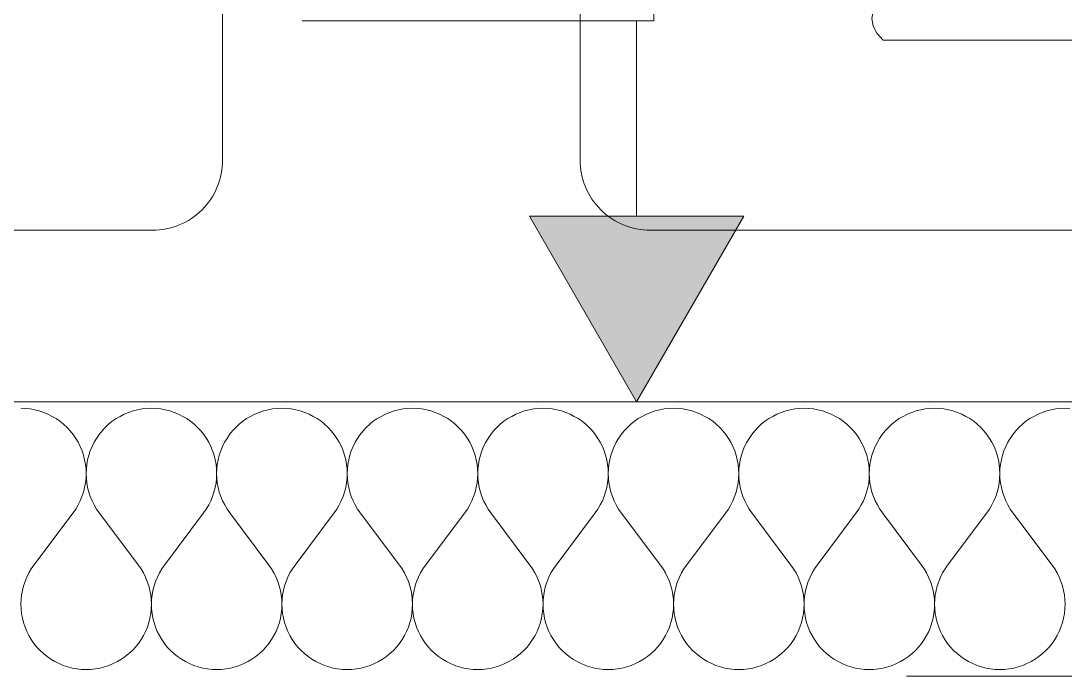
# Model space of a CAD drawing. Header units: centimetres. Extents: x 52.8 to 69.4, y 16.8 to 58.2.
# Drawn here: x 60.246 to 61.465, y 36.738 to 37.503 of the extents above; entities that cross this region are included whole.
import ezdxf
from ezdxf.xclip import XClip

# ---------------------------------------------------------------- set-up
doc = ezdxf.new("R2010")
doc.units = ezdxf.units.CM
doc.header["$MEASUREMENT"] = 0
doc.header["$XCLIPFRAME"] = 0
doc.linetypes.add('ML1_Strichlinie Eng Konstruktion', pattern=[0.225, 0.075, -0.15])
for name, color, linetype in [('-2._Grundriss 2.UG_7_Decken.gfb', 7, 'Continuous'), ('-2._Grundriss 2.UG_7_Etiketten Bezeichnung.gfb', 7, 'Continuous'), ('-2._Grundriss 2.UG_7_Fassade.gfb', 7, 'Continuous'), ('-2._Grundriss 2.UG_7_Möblierung_ lose.gfb', 7, 'Continuous'), ('-2._Grundriss 2.UG_7_Unterdecken.gfb', 7, 'Continuous')]:
    doc.layers.add(name, color=color, linetype=linetype)

# ---------------------------------------------------------------- blocks, each defined once
blk = doc.blocks.new('*X301')
at = {"layer": '-2._Grundriss 2.UG_7_Fassade.gfb', "color": 8, "linetype": 'Continuous', "lineweight": 13, "ltscale": 10}
for p, q in [((60.2516, 37.0506), (60.2462, 37.0508)), ((60.257, 37.05), (60.2516, 37.0506)), ((60.2624, 37.049), (60.257, 37.05)), ((60.2676, 37.0477), (60.2624, 37.049)), ((60.2728, 37.046), (60.2676, 37.0477)), ((60.3771, 37.0477), (60.3719, 37.046)), ((60.3823, 37.049), (60.3771, 37.0477)), ((60.3877, 37.05), (60.3823, 37.049)), ((60.3931, 37.0506), (60.3877, 37.05)), ((60.3986, 37.0508), (60.3931, 37.0506)), ((60.404, 37.0506), (60.3986, 37.0508)), ((60.4094, 37.05), (60.404, 37.0506)), ((60.4148, 37.049), (60.4094, 37.05)), ((60.42, 37.0477), (60.4148, 37.049)), ((60.4252, 37.046), (60.42, 37.0477)), ((60.5295, 37.0477), (60.5243, 37.046)), ((60.5347, 37.049), (60.5295, 37.0477)), ((60.5401, 37.05), (60.5347, 37.049)), ((60.5455, 37.0506), (60.5401, 37.05)), ((60.5509, 37.0508), (60.5455, 37.0506)), ((60.5564, 37.0506), (60.5509, 37.0508)), ((60.5618, 37.05), (60.5564, 37.0506)), ((60.5671, 37.049), (60.5618, 37.05)), ((60.5724, 37.0477), (60.5671, 37.049)), ((60.5776, 37.046), (60.5724, 37.0477)), ((60.6818, 37.0477), (60.6767, 37.046)), ((60.6871, 37.049), (60.6818, 37.0477)), ((60.6925, 37.05), (60.6871, 37.049)), ((60.6979, 37.0506), (60.6925, 37.05)), ((60.7033, 37.0508), (60.6979, 37.0506)), ((60.7088, 37.0506), (60.7033, 37.0508)), ((60.7142, 37.05), (60.7088, 37.0506)), ((60.7195, 37.049), (60.7142, 37.05)), ((60.7248, 37.0477), (60.7195, 37.049)), ((60.7299, 37.046), (60.7248, 37.0477)), ((60.8342, 37.0477), (60.8291, 37.046)), ((60.8395, 37.049), (60.8342, 37.0477)), ((60.8448, 37.05), (60.8395, 37.049)), ((60.8503, 37.0506), (60.8448, 37.05)), ((60.8557, 37.0508), (60.8503, 37.0506)), ((60.8611, 37.0506), (60.8557, 37.0508)), ((60.8665, 37.05), (60.8611, 37.0506)), ((60.8719, 37.049), (60.8665, 37.05)), ((60.8772, 37.0477), (60.8719, 37.049)), ((60.8823, 37.046), (60.8772, 37.0477)), ((60.9866, 37.0477), (60.9814, 37.046)), ((60.9919, 37.049), (60.9866, 37.0477)), ((60.9972, 37.05), (60.9919, 37.049)), ((61.0026, 37.0506), (60.9972, 37.05)), ((61.0081, 37.0508), (61.0026, 37.0506)), ((61.0135, 37.0506), (61.0081, 37.0508)), ((61.0189, 37.05), (61.0135, 37.0506)), ((61.0243, 37.049), (61.0189, 37.05)), ((61.0295, 37.0477), (61.0243, 37.049)), ((61.0347, 37.046), (61.0295, 37.0477)), ((61.139, 37.0477), (61.1338, 37.046)), ((61.1443, 37.049), (61.139, 37.0477)), ((61.1496, 37.05), (61.1443, 37.049)), ((61.155, 37.0506), (61.1496, 37.05)), ((61.1605, 37.0508), (61.155, 37.0506)), ((61.1659, 37.0506), (61.1605, 37.0508)), ((61.1713, 37.05), (61.1659, 37.0506)), ((61.1767, 37.049), (61.1713, 37.05)), ((61.1819, 37.0477), (61.1767, 37.049)), ((61.1871, 37.046), (61.1819, 37.0477)), ((61.2914, 37.0477), (61.2862, 37.046)), ((61.2966, 37.049), (61.2914, 37.0477)), ((61.302, 37.05), (61.2966, 37.049)), ((61.3074, 37.0506), (61.302, 37.05)), ((61.3128, 37.0508), (61.3074, 37.0506)), ((61.3183, 37.0506), (61.3128, 37.0508)), ((61.3237, 37.05), (61.3183, 37.0506)), ((61.329, 37.049), (61.3237, 37.05)), ((61.3343, 37.0477), (61.329, 37.049)), ((61.3395, 37.046), (61.3343, 37.0477)), ((61.4437, 37.0477), (61.4386, 37.046)), ((61.449, 37.049), (61.4437, 37.0477)), ((61.4544, 37.05), (61.449, 37.049)), ((61.4598, 37.0506), (61.4544, 37.05)), ((61.4652, 37.0508), (61.4598, 37.0506)), ((61.4707, 37.0506), (61.4652, 37.0508)), ((60.2778, 37.0439), (60.2728, 37.046)), ((60.2827, 37.0414), (60.2778, 37.0439)), ((60.2874, 37.0387), (60.2827, 37.0414)), ((60.2918, 37.0356), (60.2874, 37.0387)), ((60.2961, 37.0321), (60.2918, 37.0356)), ((60.3529, 37.0356), (60.3486, 37.0321)), ((60.3573, 37.0387), (60.3529, 37.0356)), ((60.362, 37.0414), (60.3573, 37.0387)), ((60.3669, 37.0439), (60.362, 37.0414)), ((60.3719, 37.046), (60.3669, 37.0439)), ((60.4302, 37.0439), (60.4252, 37.046)), ((60.4351, 37.0414), (60.4302, 37.0439)), ((60.4398, 37.0387), (60.4351, 37.0414)), ((60.4442, 37.0356), (60.4398, 37.0387)), ((60.4485, 37.0321), (60.4442, 37.0356)), ((60.5053, 37.0356), (60.501, 37.0321)), ((60.5097, 37.0387), (60.5053, 37.0356)), ((60.5144, 37.0414), (60.5097, 37.0387)), ((60.5193, 37.0439), (60.5144, 37.0414)), ((60.5243, 37.046), (60.5193, 37.0439)), ((60.5826, 37.0439), (60.5776, 37.046)), ((60.5875, 37.0414), (60.5826, 37.0439)), ((60.5921, 37.0387), (60.5875, 37.0414)), ((60.5966, 37.0356), (60.5921, 37.0387)), ((60.6008, 37.0321), (60.5966, 37.0356)), ((60.6576, 37.0356), (60.6534, 37.0321)), ((60.6621, 37.0387), (60.6576, 37.0356)), ((60.6668, 37.0414), (60.6621, 37.0387)), ((60.6717, 37.0439), (60.6668, 37.0414)), ((60.6767, 37.046), (60.6717, 37.0439)), ((60.735, 37.0439), (60.7299, 37.046)), ((60.7398, 37.0414), (60.735, 37.0439)), ((60.7445, 37.0387), (60.7398, 37.0414)), ((60.749, 37.0356), (60.7445, 37.0387)), ((60.7532, 37.0321), (60.749, 37.0356)), ((60.81, 37.0356), (60.8058, 37.0321)), ((60.8145, 37.0387), (60.81, 37.0356)), ((60.8192, 37.0414), (60.8145, 37.0387)), ((60.824, 37.0439), (60.8192, 37.0414)), ((60.8291, 37.046), (60.824, 37.0439)), ((60.8874, 37.0439), (60.8823, 37.046)), ((60.8922, 37.0414), (60.8874, 37.0439)), ((60.8969, 37.0387), (60.8922, 37.0414)), ((60.9014, 37.0356), (60.8969, 37.0387)), ((60.9056, 37.0321), (60.9014, 37.0356)), ((60.9624, 37.0356), (60.9582, 37.0321)), ((60.9669, 37.0387), (60.9624, 37.0356)), ((60.9715, 37.0414), (60.9669, 37.0387)), ((60.9764, 37.0439), (60.9715, 37.0414)), ((60.9814, 37.046), (60.9764, 37.0439)), ((61.0397, 37.0439), (61.0347, 37.046)), ((61.0446, 37.0414), (61.0397, 37.0439)), ((61.0493, 37.0387), (61.0446, 37.0414)), ((61.0538, 37.0356), (61.0493, 37.0387)), ((61.058, 37.0321), (61.0538, 37.0356)), ((61.1148, 37.0356), (61.1105, 37.0321)), ((61.1192, 37.0387), (61.1148, 37.0356)), ((61.1239, 37.0414), (61.1192, 37.0387)), ((61.1288, 37.0439), (61.1239, 37.0414)), ((61.1338, 37.046), (61.1288, 37.0439)), ((61.1921, 37.0439), (61.1871, 37.046)), ((61.197, 37.0414), (61.1921, 37.0439)), ((61.2017, 37.0387), (61.197, 37.0414)), ((61.2061, 37.0356), (61.2017, 37.0387)), ((61.2104, 37.0321), (61.2061, 37.0356)), ((61.2672, 37.0356), (61.2629, 37.0321)), ((61.2716, 37.0387), (61.2672, 37.0356)), ((61.2763, 37.0414), (61.2716, 37.0387)), ((61.2812, 37.0439), (61.2763, 37.0414)), ((61.2862, 37.046), (61.2812, 37.0439)), ((61.3445, 37.0439), (61.3395, 37.046)), ((61.3494, 37.0414), (61.3445, 37.0439)), ((61.354, 37.0387), (61.3494, 37.0414)), ((61.3585, 37.0356), (61.354, 37.0387)), ((61.3627, 37.0321), (61.3585, 37.0356)), ((61.4195, 37.0356), (61.4153, 37.0321)), ((61.424, 37.0387), (61.4195, 37.0356)), ((61.4287, 37.0414), (61.424, 37.0387)), ((61.4336, 37.0439), (61.4287, 37.0414)), ((61.4386, 37.046), (61.4336, 37.0439)), ((60.3001, 37.0284), (60.2961, 37.0321)), ((60.3038, 37.0244), (60.3001, 37.0284)), ((60.3072, 37.0202), (60.3038, 37.0244)), ((60.341, 37.0244), (60.3375, 37.0202)), ((60.3447, 37.0284), (60.341, 37.0244)), ((60.3486, 37.0321), (60.3447, 37.0284)), ((60.4524, 37.0284), (60.4485, 37.0321)), ((60.4561, 37.0244), (60.4524, 37.0284)), ((60.4596, 37.0202), (60.4561, 37.0244)), ((60.4933, 37.0244), (60.4899, 37.0202)), ((60.497, 37.0284), (60.4933, 37.0244)), ((60.501, 37.0321), (60.497, 37.0284)), ((60.6048, 37.0284), (60.6008, 37.0321)), ((60.6085, 37.0244), (60.6048, 37.0284)), ((60.6119, 37.0202), (60.6085, 37.0244)), ((60.6457, 37.0244), (60.6423, 37.0202)), ((60.6494, 37.0284), (60.6457, 37.0244)), ((60.6534, 37.0321), (60.6494, 37.0284)), ((60.7572, 37.0284), (60.7532, 37.0321)), ((60.7609, 37.0244), (60.7572, 37.0284)), ((60.7643, 37.0202), (60.7609, 37.0244)), ((60.7981, 37.0244), (60.7947, 37.0202)), ((60.8018, 37.0284), (60.7981, 37.0244)), ((60.8058, 37.0321), (60.8018, 37.0284)), ((60.9096, 37.0284), (60.9056, 37.0321)), ((60.9133, 37.0244), (60.9096, 37.0284)), ((60.9167, 37.0202), (60.9133, 37.0244)), ((60.9505, 37.0244), (60.9471, 37.0202)), ((60.9542, 37.0284), (60.9505, 37.0244)), ((60.9582, 37.0321), (60.9542, 37.0284)), ((61.062, 37.0284), (61.058, 37.0321)), ((61.0657, 37.0244), (61.062, 37.0284)), ((61.0691, 37.0202), (61.0657, 37.0244)), ((61.1029, 37.0244), (61.0994, 37.0202)), ((61.1066, 37.0284), (61.1029, 37.0244)), ((61.1105, 37.0321), (61.1066, 37.0284)), ((61.2143, 37.0284), (61.2104, 37.0321)), ((61.2181, 37.0244), (61.2143, 37.0284)), ((61.2215, 37.0202), (61.2181, 37.0244)), ((61.2552, 37.0244), (61.2518, 37.0202)), ((61.2589, 37.0284), (61.2552, 37.0244)), ((61.2629, 37.0321), (61.2589, 37.0284)), ((61.3667, 37.0284), (61.3627, 37.0321)), ((61.3704, 37.0244), (61.3667, 37.0284)), ((61.3738, 37.0202), (61.3704, 37.0244)), ((61.4076, 37.0244), (61.4042, 37.0202)), ((61.4113, 37.0284), (61.4076, 37.0244)), ((61.4153, 37.0321), (61.4113, 37.0284)), ((60.3103, 37.0157), (60.3072, 37.0202)), ((60.3131, 37.0111), (60.3103, 37.0157)), ((60.3155, 37.0062), (60.3131, 37.0111)), ((60.3317, 37.0111), (60.3292, 37.0062)), ((60.3344, 37.0157), (60.3317, 37.0111)), ((60.3375, 37.0202), (60.3344, 37.0157)), ((60.4627, 37.0157), (60.4596, 37.0202)), ((60.4654, 37.0111), (60.4627, 37.0157)), ((60.4679, 37.0062), (60.4654, 37.0111)), ((60.484, 37.0111), (60.4816, 37.0062)), ((60.4868, 37.0157), (60.484, 37.0111)), ((60.4899, 37.0202), (60.4868, 37.0157)), ((60.615, 37.0157), (60.6119, 37.0202)), ((60.6178, 37.0111), (60.615, 37.0157)), ((60.6203, 37.0062), (60.6178, 37.0111)), ((60.6364, 37.0111), (60.634, 37.0062)), ((60.6392, 37.0157), (60.6364, 37.0111)), ((60.6423, 37.0202), (60.6392, 37.0157)), ((60.7674, 37.0157), (60.7643, 37.0202)), ((60.7702, 37.0111), (60.7674, 37.0157)), ((60.7726, 37.0062), (60.7702, 37.0111)), ((60.7888, 37.0111), (60.7864, 37.0062)), ((60.7916, 37.0157), (60.7888, 37.0111)), ((60.7947, 37.0202), (60.7916, 37.0157)), ((60.9198, 37.0157), (60.9167, 37.0202)), ((60.9226, 37.0111), (60.9198, 37.0157)), ((60.925, 37.0062), (60.9226, 37.0111)), ((60.9412, 37.0111), (60.9388, 37.0062)), ((60.944, 37.0157), (60.9412, 37.0111)), ((60.9471, 37.0202), (60.944, 37.0157)), ((61.0722, 37.0157), (61.0691, 37.0202)), ((61.075, 37.0111), (61.0722, 37.0157)), ((61.0774, 37.0062), (61.075, 37.0111)), ((61.0936, 37.0111), (61.0911, 37.0062)), ((61.0963, 37.0157), (61.0936, 37.0111)), ((61.0994, 37.0202), (61.0963, 37.0157)), ((61.2246, 37.0157), (61.2215, 37.0202)), ((61.2273, 37.0111), (61.2246, 37.0157)), ((61.2298, 37.0062), (61.2273, 37.0111)), ((61.246, 37.0111), (61.2435, 37.0062)), ((61.2487, 37.0157), (61.246, 37.0111)), ((61.2518, 37.0202), (61.2487, 37.0157)), ((61.3769, 37.0157), (61.3738, 37.0202)), ((61.3797, 37.0111), (61.3769, 37.0157)), ((61.3822, 37.0062), (61.3797, 37.0111)), ((61.3983, 37.0111), (61.3959, 37.0062)), ((61.4011, 37.0157), (61.3983, 37.0111)), ((61.4042, 37.0202), (61.4011, 37.0157)), ((60.3176, 37.0012), (60.3155, 37.0062)), ((60.3193, 36.996), (60.3176, 37.0012)), ((60.3272, 37.0012), (60.3254, 36.996)), ((60.3292, 37.0062), (60.3272, 37.0012)), ((60.47, 37.0012), (60.4679, 37.0062)), ((60.4717, 36.996), (60.47, 37.0012)), ((60.4795, 37.0012), (60.4778, 36.996)), ((60.4816, 37.0062), (60.4795, 37.0012)), ((60.6223, 37.0012), (60.6203, 37.0062)), ((60.624, 36.996), (60.6223, 37.0012)), ((60.6319, 37.0012), (60.6302, 36.996)), ((60.634, 37.0062), (60.6319, 37.0012)), ((60.7747, 37.0012), (60.7726, 37.0062)), ((60.7764, 36.996), (60.7747, 37.0012)), ((60.7843, 37.0012), (60.7826, 36.996)), ((60.7864, 37.0062), (60.7843, 37.0012)), ((60.9271, 37.0012), (60.925, 37.0062)), ((60.9288, 36.996), (60.9271, 37.0012)), ((60.9367, 37.0012), (60.935, 36.996)), ((60.9388, 37.0062), (60.9367, 37.0012)), ((61.0795, 37.0012), (61.0774, 37.0062)), ((61.0812, 36.996), (61.0795, 37.0012)), ((61.0891, 37.0012), (61.0873, 36.996)), ((61.0911, 37.0062), (61.0891, 37.0012)), ((61.2319, 37.0012), (61.2298, 37.0062)), ((61.2336, 36.996), (61.2319, 37.0012)), ((61.2414, 37.0012), (61.2397, 36.996)), ((61.2435, 37.0062), (61.2414, 37.0012)), ((61.3842, 37.0012), (61.3822, 37.0062)), ((61.386, 36.996), (61.3842, 37.0012)), ((61.3938, 37.0012), (61.3921, 36.996)), ((61.3959, 37.0062), (61.3938, 37.0012)), ((60.3206, 36.9907), (60.3193, 36.996)), ((60.3216, 36.9854), (60.3206, 36.9907)), ((60.3241, 36.9907), (60.3231, 36.9854)), ((60.3254, 36.996), (60.3241, 36.9907)), ((60.473, 36.9907), (60.4717, 36.996)), ((60.474, 36.9854), (60.473, 36.9907)), ((60.4765, 36.9907), (60.4755, 36.9854)), ((60.4778, 36.996), (60.4765, 36.9907)), ((60.6254, 36.9907), (60.624, 36.996)), ((60.6264, 36.9854), (60.6254, 36.9907)), ((60.6289, 36.9907), (60.6279, 36.9854)), ((60.6302, 36.996), (60.6289, 36.9907)), ((60.7778, 36.9907), (60.7764, 36.996)), ((60.7787, 36.9854), (60.7778, 36.9907)), ((60.7812, 36.9907), (60.7803, 36.9854)), ((60.7826, 36.996), (60.7812, 36.9907)), ((60.9302, 36.9907), (60.9288, 36.996)), ((60.9311, 36.9854), (60.9302, 36.9907)), ((60.9336, 36.9907), (60.9327, 36.9854)), ((60.935, 36.996), (60.9336, 36.9907)), ((61.0825, 36.9907), (61.0812, 36.996)), ((61.0835, 36.9854), (61.0825, 36.9907)), ((61.086, 36.9907), (61.085, 36.9854)), ((61.0873, 36.996), (61.086, 36.9907)), ((61.2349, 36.9907), (61.2336, 36.996)), ((61.2359, 36.9854), (61.2349, 36.9907)), ((61.2384, 36.9907), (61.2374, 36.9854)), ((61.2397, 36.996), (61.2384, 36.9907)), ((61.3873, 36.9907), (61.386, 36.996)), ((61.3883, 36.9854), (61.3873, 36.9907)), ((61.3908, 36.9907), (61.3898, 36.9854)), ((61.3921, 36.996), (61.3908, 36.9907)), ((60.3222, 36.98), (60.3216, 36.9854)), ((60.3224, 36.9745), (60.3222, 36.98)), ((60.3222, 36.9691), (60.3224, 36.9745)), ((60.3226, 36.98), (60.3224, 36.9745)), ((60.3224, 36.9745), (60.3226, 36.9691)), ((60.3231, 36.9854), (60.3226, 36.98)), ((60.4746, 36.98), (60.474, 36.9854)), ((60.4745, 36.9691), (60.4747, 36.9745)), ((60.4747, 36.9745), (60.4746, 36.98)), ((60.4749, 36.98), (60.4747, 36.9745)), ((60.4747, 36.9745), (60.4749, 36.9691)), ((60.4755, 36.9854), (60.4749, 36.98)), ((60.6269, 36.98), (60.6264, 36.9854)), ((60.6271, 36.9745), (60.6269, 36.98)), ((60.6269, 36.9691), (60.6271, 36.9745)), ((60.6273, 36.98), (60.6271, 36.9745)), ((60.6271, 36.9745), (60.6273, 36.9691)), ((60.6279, 36.9854), (60.6273, 36.98)), ((60.7793, 36.98), (60.7787, 36.9854)), ((60.7795, 36.9745), (60.7793, 36.98)), ((60.7793, 36.9691), (60.7795, 36.9745)), ((60.7797, 36.98), (60.7795, 36.9745)), ((60.7795, 36.9745), (60.7797, 36.9691)), ((60.7803, 36.9854), (60.7797, 36.98)), ((60.9317, 36.98), (60.9311, 36.9854)), ((60.9319, 36.9745), (60.9317, 36.98)), ((60.9317, 36.9691), (60.9319, 36.9745)), ((60.9321, 36.98), (60.9319, 36.9745)), ((60.9319, 36.9745), (60.9321, 36.9691)), ((60.9327, 36.9854), (60.9321, 36.98)), ((61.0841, 36.98), (61.0835, 36.9854)), ((61.0843, 36.9745), (61.0841, 36.98)), ((61.0841, 36.9691), (61.0843, 36.9745)), ((61.0845, 36.98), (61.0843, 36.9745)), ((61.0843, 36.9745), (61.0845, 36.9691)), ((61.085, 36.9854), (61.0845, 36.98)), ((61.2365, 36.98), (61.2359, 36.9854)), ((61.2364, 36.9691), (61.2366, 36.9745)), ((61.2366, 36.9745), (61.2365, 36.98)), ((61.2368, 36.98), (61.2366, 36.9745)), ((61.2366, 36.9745), (61.2368, 36.9691)), ((61.2374, 36.9854), (61.2368, 36.98)), ((61.3888, 36.98), (61.3883, 36.9854)), ((61.389, 36.9745), (61.3888, 36.98)), ((61.3888, 36.9691), (61.389, 36.9745)), ((61.3892, 36.98), (61.389, 36.9745)), ((61.389, 36.9745), (61.3892, 36.9691)), ((61.3898, 36.9854), (61.3892, 36.98)), ((60.3206, 36.9583), (60.3216, 36.9637)), ((60.3216, 36.9637), (60.3222, 36.9691)), ((60.3226, 36.9691), (60.3231, 36.9637)), ((60.3231, 36.9637), (60.3241, 36.9583)), ((60.473, 36.9583), (60.474, 36.9637)), ((60.474, 36.9637), (60.4745, 36.9691)), ((60.4749, 36.9691), (60.4755, 36.9637)), ((60.4755, 36.9637), (60.4765, 36.9583)), ((60.6254, 36.9583), (60.6263, 36.9637)), ((60.6263, 36.9637), (60.6269, 36.9691)), ((60.6273, 36.9691), (60.6279, 36.9637)), ((60.6279, 36.9637), (60.6289, 36.9583)), ((60.7778, 36.9583), (60.7787, 36.9637)), ((60.7787, 36.9637), (60.7793, 36.9691)), ((60.7797, 36.9691), (60.7803, 36.9637)), ((60.7803, 36.9637), (60.7813, 36.9583)), ((60.9301, 36.9583), (60.9311, 36.9637)), ((60.9311, 36.9637), (60.9317, 36.9691)), ((60.9321, 36.9691), (60.9327, 36.9637)), ((60.9327, 36.9637), (60.9336, 36.9583)), ((61.0825, 36.9583), (61.0835, 36.9637)), ((61.0835, 36.9637), (61.0841, 36.9691)), ((61.0845, 36.9691), (61.085, 36.9637)), ((61.085, 36.9637), (61.086, 36.9583)), ((61.2349, 36.9583), (61.2359, 36.9637)), ((61.2359, 36.9637), (61.2364, 36.9691)), ((61.2368, 36.9691), (61.2374, 36.9637)), ((61.2374, 36.9637), (61.2384, 36.9583)), ((61.3873, 36.9583), (61.3882, 36.9637)), ((61.3882, 36.9637), (61.3888, 36.9691)), ((61.3892, 36.9691), (61.3898, 36.9637)), ((61.3898, 36.9637), (61.3908, 36.9583)), ((60.3175, 36.9479), (60.3193, 36.953)), ((60.3193, 36.953), (60.3206, 36.9583)), ((60.3241, 36.9583), (60.3255, 36.953)), ((60.3255, 36.953), (60.3272, 36.9479)), ((60.4699, 36.9479), (60.4716, 36.953)), ((60.4716, 36.953), (60.473, 36.9583)), ((60.4765, 36.9583), (60.4778, 36.953)), ((60.4778, 36.953), (60.4796, 36.9479)), ((60.6223, 36.9479), (60.624, 36.953)), ((60.624, 36.953), (60.6254, 36.9583)), ((60.6289, 36.9583), (60.6302, 36.953)), ((60.6302, 36.953), (60.6319, 36.9479)), ((60.7747, 36.9479), (60.7764, 36.953)), ((60.7764, 36.953), (60.7778, 36.9583)), ((60.7813, 36.9583), (60.7826, 36.953)), ((60.7826, 36.953), (60.7843, 36.9479)), ((60.9271, 36.9479), (60.9288, 36.953)), ((60.9288, 36.953), (60.9301, 36.9583)), ((60.9336, 36.9583), (60.935, 36.953)), ((60.935, 36.953), (60.9367, 36.9479)), ((61.0794, 36.9479), (61.0812, 36.953)), ((61.0812, 36.953), (61.0825, 36.9583)), ((61.086, 36.9583), (61.0874, 36.953)), ((61.0874, 36.953), (61.0891, 36.9479)), ((61.2318, 36.9479), (61.2335, 36.953)), ((61.2335, 36.953), (61.2349, 36.9583)), ((61.2384, 36.9583), (61.2397, 36.953)), ((61.2397, 36.953), (61.2415, 36.9479)), ((61.3842, 36.9479), (61.3859, 36.953)), ((61.3859, 36.953), (61.3873, 36.9583)), ((61.3908, 36.9583), (61.3921, 36.953)), ((61.3921, 36.953), (61.3939, 36.9479)), ((60.3102, 36.9333), (60.313, 36.938)), ((60.313, 36.938), (60.3154, 36.9429)), ((60.3154, 36.9429), (60.3175, 36.9479)), ((60.3272, 36.9479), (60.3293, 36.9429)), ((60.3293, 36.9429), (60.3317, 36.938)), ((60.3317, 36.938), (60.3345, 36.9333)), ((60.4626, 36.9333), (60.4654, 36.938)), ((60.4654, 36.938), (60.4678, 36.9429)), ((60.4678, 36.9429), (60.4699, 36.9479)), ((60.4796, 36.9479), (60.4817, 36.9429)), ((60.4817, 36.9429), (60.4841, 36.938)), ((60.4841, 36.938), (60.4869, 36.9333)), ((60.615, 36.9333), (60.6178, 36.938)), ((60.6178, 36.938), (60.6202, 36.9429)), ((60.6202, 36.9429), (60.6223, 36.9479)), ((60.6319, 36.9479), (60.634, 36.9429)), ((60.634, 36.9429), (60.6365, 36.938)), ((60.6365, 36.938), (60.6393, 36.9333)), ((60.7674, 36.9333), (60.7702, 36.938)), ((60.7702, 36.938), (60.7726, 36.9429)), ((60.7726, 36.9429), (60.7747, 36.9479)), ((60.7843, 36.9479), (60.7864, 36.9429)), ((60.7864, 36.9429), (60.7889, 36.938)), ((60.7889, 36.938), (60.7916, 36.9333)), ((60.9198, 36.9333), (60.9225, 36.938)), ((60.9225, 36.938), (60.925, 36.9429)), ((60.925, 36.9429), (60.9271, 36.9479)), ((60.9367, 36.9479), (60.9388, 36.9429)), ((60.9388, 36.9429), (60.9412, 36.938)), ((60.9412, 36.938), (60.944, 36.9333)), ((61.0721, 36.9333), (61.0749, 36.938)), ((61.0749, 36.938), (61.0774, 36.9429)), ((61.0774, 36.9429), (61.0794, 36.9479)), ((61.0891, 36.9479), (61.0912, 36.9429)), ((61.0912, 36.9429), (61.0936, 36.938)), ((61.0936, 36.938), (61.0964, 36.9333)), ((61.2245, 36.9333), (61.2273, 36.938)), ((61.2273, 36.938), (61.2297, 36.9429)), ((61.2297, 36.9429), (61.2318, 36.9479)), ((61.2415, 36.9479), (61.2436, 36.9429)), ((61.2436, 36.9429), (61.246, 36.938)), ((61.246, 36.938), (61.2488, 36.9333)), ((61.3769, 36.9333), (61.3797, 36.938)), ((61.3797, 36.938), (61.3821, 36.9429)), ((61.3821, 36.9429), (61.3842, 36.9479)), ((61.3939, 36.9479), (61.3959, 36.9429)), ((61.3959, 36.9429), (61.3984, 36.938)), ((61.3984, 36.938), (61.4012, 36.9333)), ((60.2614, 36.8679), (60.3071, 36.9289)), ((60.3071, 36.9289), (60.3102, 36.9333)), ((60.3345, 36.9333), (60.3376, 36.9289)), ((60.3833, 36.8679), (60.3376, 36.9289)), ((60.4138, 36.8679), (60.4595, 36.9289)), ((60.4595, 36.9289), (60.4626, 36.9333)), ((60.4869, 36.9333), (60.49, 36.9289)), ((60.5357, 36.8679), (60.49, 36.9289)), ((60.5662, 36.8679), (60.6119, 36.9289)), ((60.6119, 36.9289), (60.615, 36.9333)), ((60.6393, 36.9333), (60.6424, 36.9289)), ((60.6881, 36.8679), (60.6424, 36.9289)), ((60.7186, 36.8679), (60.7643, 36.9289)), ((60.7643, 36.9289), (60.7674, 36.9333)), ((60.7916, 36.9333), (60.7947, 36.9289)), ((60.8405, 36.8679), (60.7947, 36.9289)), ((60.8709, 36.8679), (60.9166, 36.9289)), ((60.9166, 36.9289), (60.9198, 36.9333)), ((60.944, 36.9333), (60.9471, 36.9289)), ((60.9928, 36.8679), (60.9471, 36.9289)), ((61.0233, 36.8679), (61.069, 36.9289)), ((61.069, 36.9289), (61.0721, 36.9333)), ((61.0964, 36.9333), (61.0995, 36.9289)), ((61.1452, 36.8679), (61.0995, 36.9289)), ((61.1757, 36.8679), (61.2214, 36.9289)), ((61.2214, 36.9289), (61.2245, 36.9333)), ((61.2488, 36.9333), (61.2519, 36.9289)), ((61.2976, 36.8679), (61.2519, 36.9289)), ((61.3281, 36.8679), (61.3738, 36.9289)), ((61.3738, 36.9289), (61.3769, 36.9333)), ((61.4012, 36.9333), (61.4043, 36.9289)), ((61.45, 36.8679), (61.4043, 36.9289)), ((60.2614, 36.8679), (60.2583, 36.8634)), ((60.3864, 36.8634), (60.3833, 36.8679)), ((60.4138, 36.8679), (60.4107, 36.8634)), ((60.5388, 36.8634), (60.5357, 36.8679)), ((60.5662, 36.8679), (60.5631, 36.8634)), ((60.6912, 36.8634), (60.6881, 36.8679)), ((60.7186, 36.8679), (60.7154, 36.8634)), ((60.8436, 36.8634), (60.8405, 36.8679)), ((60.8709, 36.8679), (60.8678, 36.8634)), ((60.9959, 36.8634), (60.9928, 36.8679)), ((61.0233, 36.8679), (61.0202, 36.8634)), ((61.1483, 36.8634), (61.1452, 36.8679)), ((61.1757, 36.8679), (61.1726, 36.8634)), ((61.3007, 36.8634), (61.2976, 36.8679)), ((61.3281, 36.8679), (61.325, 36.8634)), ((61.4531, 36.8634), (61.45, 36.8679)), ((60.2531, 36.8539), (60.251, 36.8489)), ((60.2555, 36.8588), (60.2531, 36.8539)), ((60.2583, 36.8634), (60.2555, 36.8588)), ((60.3892, 36.8588), (60.3864, 36.8634)), ((60.3916, 36.8539), (60.3892, 36.8588)), ((60.3937, 36.8489), (60.3916, 36.8539)), ((60.4055, 36.8539), (60.4034, 36.8489)), ((60.4079, 36.8588), (60.4055, 36.8539)), ((60.4107, 36.8634), (60.4079, 36.8588)), ((60.5416, 36.8588), (60.5388, 36.8634)), ((60.544, 36.8539), (60.5416, 36.8588)), ((60.5461, 36.8489), (60.544, 36.8539)), ((60.5578, 36.8539), (60.5558, 36.8489)), ((60.5603, 36.8588), (60.5578, 36.8539)), ((60.5631, 36.8634), (60.5603, 36.8588)), ((60.694, 36.8588), (60.6912, 36.8634)), ((60.6964, 36.8539), (60.694, 36.8588)), ((60.6985, 36.8489), (60.6964, 36.8539)), ((60.7102, 36.8539), (60.7081, 36.8489)), ((60.7127, 36.8588), (60.7102, 36.8539)), ((60.7154, 36.8634), (60.7127, 36.8588)), ((60.8463, 36.8588), (60.8436, 36.8634)), ((60.8488, 36.8539), (60.8463, 36.8588)), ((60.8509, 36.8489), (60.8488, 36.8539)), ((60.8626, 36.8539), (60.8605, 36.8489)), ((60.865, 36.8588), (60.8626, 36.8539)), ((60.8678, 36.8634), (60.865, 36.8588)), ((60.9987, 36.8588), (60.9959, 36.8634)), ((61.0012, 36.8539), (60.9987, 36.8588)), ((61.0033, 36.8489), (61.0012, 36.8539)), ((61.015, 36.8539), (61.0129, 36.8489)), ((61.0174, 36.8588), (61.015, 36.8539)), ((61.0202, 36.8634), (61.0174, 36.8588)), ((61.1511, 36.8588), (61.1483, 36.8634)), ((61.1535, 36.8539), (61.1511, 36.8588)), ((61.1556, 36.8489), (61.1535, 36.8539)), ((61.1674, 36.8539), (61.1653, 36.8489)), ((61.1698, 36.8588), (61.1674, 36.8539)), ((61.1726, 36.8634), (61.1698, 36.8588)), ((61.3035, 36.8588), (61.3007, 36.8634)), ((61.3059, 36.8539), (61.3035, 36.8588)), ((61.308, 36.8489), (61.3059, 36.8539)), ((61.3197, 36.8539), (61.3177, 36.8489)), ((61.3222, 36.8588), (61.3197, 36.8539)), ((61.325, 36.8634), (61.3222, 36.8588)), ((61.4559, 36.8588), (61.4531, 36.8634)), ((61.4583, 36.8539), (61.4559, 36.8588)), ((61.4604, 36.8489), (61.4583, 36.8539)), ((60.2493, 36.8437), (60.2479, 36.8384)), ((60.251, 36.8489), (60.2493, 36.8437)), ((60.3954, 36.8437), (60.3937, 36.8489)), ((60.3968, 36.8384), (60.3954, 36.8437)), ((60.4017, 36.8437), (60.4003, 36.8384)), ((60.4034, 36.8489), (60.4017, 36.8437)), ((60.5478, 36.8437), (60.5461, 36.8489)), ((60.5492, 36.8384), (60.5478, 36.8437)), ((60.554, 36.8437), (60.5527, 36.8384)), ((60.5558, 36.8489), (60.554, 36.8437)), ((60.7002, 36.8437), (60.6985, 36.8489)), ((60.7016, 36.8384), (60.7002, 36.8437)), ((60.7064, 36.8437), (60.7051, 36.8384)), ((60.7081, 36.8489), (60.7064, 36.8437)), ((60.8526, 36.8437), (60.8509, 36.8489)), ((60.8539, 36.8384), (60.8526, 36.8437)), ((60.8588, 36.8437), (60.8574, 36.8384)), ((60.8605, 36.8489), (60.8588, 36.8437)), ((61.005, 36.8437), (61.0033, 36.8489)), ((61.0063, 36.8384), (61.005, 36.8437)), ((61.0112, 36.8437), (61.0098, 36.8384)), ((61.0129, 36.8489), (61.0112, 36.8437)), ((61.1574, 36.8437), (61.1556, 36.8489)), ((61.1587, 36.8384), (61.1574, 36.8437)), ((61.1636, 36.8437), (61.1622, 36.8384)), ((61.1653, 36.8489), (61.1636, 36.8437)), ((61.3097, 36.8437), (61.308, 36.8489)), ((61.3111, 36.8384), (61.3097, 36.8437)), ((61.3159, 36.8437), (61.3146, 36.8384)), ((61.3177, 36.8489), (61.3159, 36.8437)), ((61.4621, 36.8437), (61.4604, 36.8489)), ((61.4635, 36.8384), (61.4621, 36.8437)), ((60.2464, 36.8277), (60.2462, 36.8222)), ((60.247, 36.8331), (60.2464, 36.8277)), ((60.2479, 36.8384), (60.247, 36.8331)), ((60.3978, 36.8331), (60.3968, 36.8384)), ((60.3984, 36.8277), (60.3978, 36.8331)), ((60.3986, 36.8222), (60.3984, 36.8277)), ((60.3987, 36.8277), (60.3986, 36.8222)), ((60.3993, 36.8331), (60.3987, 36.8277)), ((60.4003, 36.8384), (60.3993, 36.8331)), ((60.5501, 36.8331), (60.5492, 36.8384)), ((60.5507, 36.8277), (60.5501, 36.8331)), ((60.5509, 36.8222), (60.5507, 36.8277)), ((60.5511, 36.8277), (60.5509, 36.8222)), ((60.5517, 36.8331), (60.5511, 36.8277)), ((60.5527, 36.8384), (60.5517, 36.8331)), ((60.7025, 36.8331), (60.7016, 36.8384)), ((60.7031, 36.8277), (60.7025, 36.8331)), ((60.7033, 36.8222), (60.7031, 36.8277)), ((60.7035, 36.8277), (60.7033, 36.8222)), ((60.7041, 36.8331), (60.7035, 36.8277)), ((60.7051, 36.8384), (60.7041, 36.8331)), ((60.8549, 36.8331), (60.8539, 36.8384)), ((60.8555, 36.8277), (60.8549, 36.8331)), ((60.8557, 36.8222), (60.8555, 36.8277)), ((60.8559, 36.8277), (60.8557, 36.8222)), ((60.8565, 36.8331), (60.8559, 36.8277)), ((60.8574, 36.8384), (60.8565, 36.8331)), ((61.0073, 36.8331), (61.0063, 36.8384)), ((61.0079, 36.8277), (61.0073, 36.8331)), ((61.0081, 36.8222), (61.0079, 36.8277)), ((61.0083, 36.8277), (61.0081, 36.8222)), ((61.0089, 36.8331), (61.0083, 36.8277)), ((61.0098, 36.8384), (61.0089, 36.8331)), ((61.1597, 36.8331), (61.1587, 36.8384)), ((61.1603, 36.8277), (61.1597, 36.8331)), ((61.1605, 36.8222), (61.1603, 36.8277)), ((61.1607, 36.8277), (61.1605, 36.8222)), ((61.1612, 36.8331), (61.1607, 36.8277)), ((61.1622, 36.8384), (61.1612, 36.8331)), ((61.3121, 36.8331), (61.3111, 36.8384)), ((61.3126, 36.8277), (61.3121, 36.8331)), ((61.3128, 36.8222), (61.3126, 36.8277)), ((61.313, 36.8277), (61.3128, 36.8222)), ((61.3136, 36.8331), (61.313, 36.8277)), ((61.3146, 36.8384), (61.3136, 36.8331)), ((61.4644, 36.8331), (61.4635, 36.8384)), ((61.465, 36.8277), (61.4644, 36.8331)), ((61.4652, 36.8222), (61.465, 36.8277)), ((60.2462, 36.8222), (60.2464, 36.8168)), ((60.2464, 36.8168), (60.2469, 36.8114)), ((60.3978, 36.8114), (60.3984, 36.8168)), ((60.3984, 36.8168), (60.3986, 36.8222)), ((60.3986, 36.8222), (60.3987, 36.8168)), ((60.3987, 36.8168), (60.3993, 36.8114)), ((60.5502, 36.8114), (60.5507, 36.8168)), ((60.5507, 36.8168), (60.5509, 36.8222)), ((60.5509, 36.8222), (60.5511, 36.8168)), ((60.5511, 36.8168), (60.5517, 36.8114)), ((60.7025, 36.8114), (60.7031, 36.8168)), ((60.7031, 36.8168), (60.7033, 36.8222)), ((60.7033, 36.8222), (60.7035, 36.8168)), ((60.7035, 36.8168), (60.7041, 36.8114)), ((60.8549, 36.8114), (60.8555, 36.8168)), ((60.8555, 36.8168), (60.8557, 36.8222)), ((60.8557, 36.8222), (60.8559, 36.8168)), ((60.8559, 36.8168), (60.8565, 36.8114)), ((61.0073, 36.8114), (61.0079, 36.8168)), ((61.0079, 36.8168), (61.0081, 36.8222)), ((61.0081, 36.8222), (61.0083, 36.8168)), ((61.0083, 36.8168), (61.0088, 36.8114)), ((61.1597, 36.8114), (61.1603, 36.8168)), ((61.1603, 36.8168), (61.1605, 36.8222)), ((61.1605, 36.8222), (61.1606, 36.8168)), ((61.1606, 36.8168), (61.1612, 36.8114)), ((61.3121, 36.8114), (61.3126, 36.8168)), ((61.3126, 36.8168), (61.3128, 36.8222)), ((61.3128, 36.8222), (61.313, 36.8168)), ((61.313, 36.8168), (61.3136, 36.8114)), ((61.4644, 36.8114), (61.465, 36.8168)), ((61.465, 36.8168), (61.4652, 36.8222)), ((60.2469, 36.8114), (60.2479, 36.806)), ((60.2479, 36.806), (60.2492, 36.8008)), ((60.3955, 36.8008), (60.3968, 36.806)), ((60.3968, 36.806), (60.3978, 36.8114)), ((60.3993, 36.8114), (60.4003, 36.806)), ((60.4003, 36.806), (60.4016, 36.8008)), ((60.5479, 36.8008), (60.5492, 36.806)), ((60.5492, 36.806), (60.5502, 36.8114)), ((60.5517, 36.8114), (60.5527, 36.806)), ((60.5527, 36.806), (60.554, 36.8008)), ((60.7002, 36.8008), (60.7016, 36.806)), ((60.7016, 36.806), (60.7025, 36.8114)), ((60.7041, 36.8114), (60.705, 36.806)), ((60.705, 36.806), (60.7064, 36.8008)), ((60.8526, 36.8008), (60.854, 36.806)), ((60.854, 36.806), (60.8549, 36.8114)), ((60.8565, 36.8114), (60.8574, 36.806)), ((60.8574, 36.806), (60.8588, 36.8008)), ((61.005, 36.8008), (61.0063, 36.806)), ((61.0063, 36.806), (61.0073, 36.8114)), ((61.0088, 36.8114), (61.0098, 36.806)), ((61.0098, 36.806), (61.0111, 36.8008)), ((61.1574, 36.8008), (61.1587, 36.806)), ((61.1587, 36.806), (61.1597, 36.8114)), ((61.1612, 36.8114), (61.1622, 36.806)), ((61.1622, 36.806), (61.1635, 36.8008)), ((61.3098, 36.8008), (61.3111, 36.806)), ((61.3111, 36.806), (61.3121, 36.8114)), ((61.3136, 36.8114), (61.3146, 36.806)), ((61.3146, 36.806), (61.3159, 36.8008)), ((61.4621, 36.8008), (61.4635, 36.806)), ((61.4635, 36.806), (61.4644, 36.8114)), ((60.2492, 36.8008), (60.251, 36.7956)), ((60.251, 36.7956), (60.253, 36.7906)), ((60.3917, 36.7906), (60.3938, 36.7956)), ((60.3938, 36.7956), (60.3955, 36.8008)), ((60.4016, 36.8008), (60.4033, 36.7956)), ((60.4033, 36.7956), (60.4054, 36.7906)), ((60.5441, 36.7906), (60.5461, 36.7956)), ((60.5461, 36.7956), (60.5479, 36.8008)), ((60.554, 36.8008), (60.5557, 36.7956)), ((60.5557, 36.7956), (60.5578, 36.7906)), ((60.6964, 36.7906), (60.6985, 36.7956)), ((60.6985, 36.7956), (60.7002, 36.8008)), ((60.7064, 36.8008), (60.7081, 36.7956)), ((60.7081, 36.7956), (60.7102, 36.7906)), ((60.8488, 36.7906), (60.8509, 36.7956)), ((60.8509, 36.7956), (60.8526, 36.8008)), ((60.8588, 36.8008), (60.8605, 36.7956)), ((60.8605, 36.7956), (60.8626, 36.7906)), ((61.0012, 36.7906), (61.0033, 36.7956)), ((61.0033, 36.7956), (61.005, 36.8008)), ((61.0111, 36.8008), (61.0129, 36.7956)), ((61.0129, 36.7956), (61.0149, 36.7906)), ((61.1536, 36.7906), (61.1557, 36.7956)), ((61.1557, 36.7956), (61.1574, 36.8008)), ((61.1635, 36.8008), (61.1652, 36.7956)), ((61.1652, 36.7956), (61.1673, 36.7906)), ((61.306, 36.7906), (61.308, 36.7956)), ((61.308, 36.7956), (61.3098, 36.8008)), ((61.3159, 36.8008), (61.3176, 36.7956)), ((61.3176, 36.7956), (61.3197, 36.7906)), ((61.4583, 36.7906), (61.4604, 36.7956)), ((61.4604, 36.7956), (61.4621, 36.8008)), ((60.253, 36.7906), (60.2555, 36.7857)), ((60.2555, 36.7857), (60.2582, 36.781)), ((60.2582, 36.781), (60.2613, 36.7766)), ((60.3834, 36.7766), (60.3865, 36.781)), ((60.3865, 36.781), (60.3892, 36.7857)), ((60.3892, 36.7857), (60.3917, 36.7906)), ((60.4054, 36.7906), (60.4079, 36.7857)), ((60.4079, 36.7857), (60.4106, 36.781)), ((60.4106, 36.781), (60.4137, 36.7766)), ((60.5358, 36.7766), (60.5389, 36.781)), ((60.5389, 36.781), (60.5416, 36.7857)), ((60.5416, 36.7857), (60.5441, 36.7906)), ((60.5578, 36.7906), (60.5602, 36.7857)), ((60.5602, 36.7857), (60.563, 36.781)), ((60.563, 36.781), (60.5661, 36.7766)), ((60.6881, 36.7766), (60.6912, 36.781)), ((60.6912, 36.781), (60.694, 36.7857)), ((60.694, 36.7857), (60.6964, 36.7906)), ((60.7102, 36.7906), (60.7126, 36.7857)), ((60.7126, 36.7857), (60.7154, 36.781)), ((60.7154, 36.781), (60.7185, 36.7766)), ((60.8405, 36.7766), (60.8436, 36.781)), ((60.8436, 36.781), (60.8464, 36.7857)), ((60.8464, 36.7857), (60.8488, 36.7906)), ((60.8626, 36.7906), (60.865, 36.7857)), ((60.865, 36.7857), (60.8678, 36.781)), ((60.8678, 36.781), (60.8709, 36.7766)), ((60.9929, 36.7766), (60.996, 36.781)), ((60.996, 36.781), (60.9988, 36.7857)), ((60.9988, 36.7857), (61.0012, 36.7906)), ((61.0149, 36.7906), (61.0174, 36.7857)), ((61.0174, 36.7857), (61.0202, 36.781)), ((61.0202, 36.781), (61.0233, 36.7766)), ((61.1453, 36.7766), (61.1484, 36.781)), ((61.1484, 36.781), (61.1512, 36.7857)), ((61.1512, 36.7857), (61.1536, 36.7906)), ((61.1673, 36.7906), (61.1698, 36.7857)), ((61.1698, 36.7857), (61.1725, 36.781)), ((61.1725, 36.781), (61.1756, 36.7766)), ((61.2977, 36.7766), (61.3008, 36.781)), ((61.3008, 36.781), (61.3035, 36.7857)), ((61.3035, 36.7857), (61.306, 36.7906)), ((61.3197, 36.7906), (61.3221, 36.7857)), ((61.3221, 36.7857), (61.3249, 36.781)), ((61.3249, 36.781), (61.328, 36.7766)), ((61.45, 36.7766), (61.4531, 36.781)), ((61.4531, 36.781), (61.4559, 36.7857)), ((61.4559, 36.7857), (61.4583, 36.7906)), ((60.2613, 36.7766), (60.2648, 36.7723)), ((60.2648, 36.7723), (60.2685, 36.7683)), ((60.2685, 36.7683), (60.2724, 36.7646)), ((60.3723, 36.7646), (60.3763, 36.7683)), ((60.3763, 36.7683), (60.38, 36.7723)), ((60.38, 36.7723), (60.3834, 36.7766)), ((60.4137, 36.7766), (60.4171, 36.7723)), ((60.4171, 36.7723), (60.4208, 36.7683)), ((60.4208, 36.7683), (60.4248, 36.7646)), ((60.5247, 36.7646), (60.5286, 36.7683)), ((60.5286, 36.7683), (60.5323, 36.7723)), ((60.5323, 36.7723), (60.5358, 36.7766)), ((60.5661, 36.7766), (60.5695, 36.7723)), ((60.5695, 36.7723), (60.5732, 36.7683)), ((60.5732, 36.7683), (60.5772, 36.7646)), ((60.677, 36.7646), (60.681, 36.7683)), ((60.681, 36.7683), (60.6847, 36.7723)), ((60.6847, 36.7723), (60.6881, 36.7766)), ((60.7185, 36.7766), (60.7219, 36.7723)), ((60.7219, 36.7723), (60.7256, 36.7683)), ((60.7256, 36.7683), (60.7296, 36.7646)), ((60.8294, 36.7646), (60.8334, 36.7683)), ((60.8334, 36.7683), (60.8371, 36.7723)), ((60.8371, 36.7723), (60.8405, 36.7766)), ((60.8709, 36.7766), (60.8743, 36.7723)), ((60.8743, 36.7723), (60.878, 36.7683)), ((60.878, 36.7683), (60.882, 36.7646)), ((60.9818, 36.7646), (60.9858, 36.7683)), ((60.9858, 36.7683), (60.9895, 36.7723)), ((60.9895, 36.7723), (60.9929, 36.7766)), ((61.0233, 36.7766), (61.0267, 36.7723)), ((61.0267, 36.7723), (61.0304, 36.7683)), ((61.0304, 36.7683), (61.0344, 36.7646)), ((61.1342, 36.7646), (61.1382, 36.7683)), ((61.1382, 36.7683), (61.1419, 36.7723)), ((61.1419, 36.7723), (61.1453, 36.7766)), ((61.1756, 36.7766), (61.179, 36.7723)), ((61.179, 36.7723), (61.1828, 36.7683)), ((61.1828, 36.7683), (61.1867, 36.7646)), ((61.2866, 36.7646), (61.2905, 36.7683)), ((61.2905, 36.7683), (61.2942, 36.7723)), ((61.2942, 36.7723), (61.2977, 36.7766)), ((61.328, 36.7766), (61.3314, 36.7723)), ((61.3314, 36.7723), (61.3351, 36.7683)), ((61.3351, 36.7683), (61.3391, 36.7646)), ((61.4389, 36.7646), (61.4429, 36.7683)), ((61.4429, 36.7683), (61.4466, 36.7723)), ((61.4466, 36.7723), (61.45, 36.7766)), ((60.2724, 36.7646), (60.2767, 36.7612)), ((60.2767, 36.7612), (60.2812, 36.7581)), ((60.2812, 36.7581), (60.2858, 36.7553)), ((60.2858, 36.7553), (60.2907, 36.7529)), ((60.354, 36.7529), (60.3589, 36.7553)), ((60.3589, 36.7553), (60.3636, 36.7581)), ((60.3636, 36.7581), (60.368, 36.7612)), ((60.368, 36.7612), (60.3723, 36.7646)), ((60.4248, 36.7646), (60.4291, 36.7612)), ((60.4291, 36.7612), (60.4335, 36.7581)), ((60.4335, 36.7581), (60.4382, 36.7553)), ((60.4382, 36.7553), (60.4431, 36.7529)), ((60.5064, 36.7529), (60.5113, 36.7553)), ((60.5113, 36.7553), (60.5159, 36.7581)), ((60.5159, 36.7581), (60.5204, 36.7612)), ((60.5204, 36.7612), (60.5247, 36.7646)), ((60.5772, 36.7646), (60.5814, 36.7612)), ((60.5814, 36.7612), (60.5859, 36.7581)), ((60.5859, 36.7581), (60.5906, 36.7553)), ((60.5906, 36.7553), (60.5955, 36.7529)), ((60.6588, 36.7529), (60.6637, 36.7553)), ((60.6637, 36.7553), (60.6683, 36.7581)), ((60.6683, 36.7581), (60.6728, 36.7612)), ((60.6728, 36.7612), (60.677, 36.7646)), ((60.7296, 36.7646), (60.7338, 36.7612)), ((60.7338, 36.7612), (60.7383, 36.7581)), ((60.7383, 36.7581), (60.743, 36.7553)), ((60.743, 36.7553), (60.7478, 36.7529)), ((60.8112, 36.7529), (60.816, 36.7553)), ((60.816, 36.7553), (60.8207, 36.7581)), ((60.8207, 36.7581), (60.8252, 36.7612)), ((60.8252, 36.7612), (60.8294, 36.7646)), ((60.882, 36.7646), (60.8862, 36.7612)), ((60.8862, 36.7612), (60.8907, 36.7581)), ((60.8907, 36.7581), (60.8954, 36.7553)), ((60.8954, 36.7553), (60.9002, 36.7529)), ((60.9635, 36.7529), (60.9684, 36.7553)), ((60.9684, 36.7553), (60.9731, 36.7581)), ((60.9731, 36.7581), (60.9776, 36.7612)), ((60.9776, 36.7612), (60.9818, 36.7646)), ((61.0344, 36.7646), (61.0386, 36.7612)), ((61.0386, 36.7612), (61.0431, 36.7581)), ((61.0431, 36.7581), (61.0477, 36.7553)), ((61.0477, 36.7553), (61.0526, 36.7529)), ((61.1159, 36.7529), (61.1208, 36.7553)), ((61.1208, 36.7553), (61.1255, 36.7581)), ((61.1255, 36.7581), (61.1299, 36.7612)), ((61.1299, 36.7612), (61.1342, 36.7646)), ((61.1867, 36.7646), (61.191, 36.7612)), ((61.191, 36.7612), (61.1954, 36.7581)), ((61.1954, 36.7581), (61.2001, 36.7553)), ((61.2001, 36.7553), (61.205, 36.7529)), ((61.2683, 36.7529), (61.2732, 36.7553)), ((61.2732, 36.7553), (61.2779, 36.7581)), ((61.2779, 36.7581), (61.2823, 36.7612)), ((61.2823, 36.7612), (61.2866, 36.7646)), ((61.3391, 36.7646), (61.3434, 36.7612)), ((61.3434, 36.7612), (61.3478, 36.7581)), ((61.3478, 36.7581), (61.3525, 36.7553)), ((61.3525, 36.7553), (61.3574, 36.7529)), ((61.4207, 36.7529), (61.4256, 36.7553)), ((61.4256, 36.7553), (61.4302, 36.7581)), ((61.4302, 36.7581), (61.4347, 36.7612)), ((61.4347, 36.7612), (61.4389, 36.7646)), ((60.2907, 36.7529), (60.2957, 36.7508)), ((60.2957, 36.7508), (60.3009, 36.7491)), ((60.3009, 36.7491), (60.3062, 36.7477)), ((60.3062, 36.7477), (60.3115, 36.7468)), ((60.3115, 36.7468), (60.3169, 36.7462)), ((60.3169, 36.7462), (60.3224, 36.746)), ((60.3224, 36.746), (60.3278, 36.7462)), ((60.3278, 36.7462), (60.3332, 36.7468)), ((60.3332, 36.7468), (60.3386, 36.7477)), ((60.3386, 36.7477), (60.3438, 36.7491)), ((60.3438, 36.7491), (60.349, 36.7508)), ((60.349, 36.7508), (60.354, 36.7529)), ((60.4431, 36.7529), (60.4481, 36.7508)), ((60.4481, 36.7508), (60.4533, 36.7491)), ((60.4533, 36.7491), (60.4585, 36.7477)), ((60.4585, 36.7477), (60.4639, 36.7468)), ((60.4639, 36.7468), (60.4693, 36.7462)), ((60.4693, 36.7462), (60.4747, 36.746)), ((60.4747, 36.746), (60.4802, 36.7462)), ((60.4802, 36.7462), (60.4856, 36.7468)), ((60.4856, 36.7468), (60.4909, 36.7477)), ((60.4909, 36.7477), (60.4962, 36.7491)), ((60.4962, 36.7491), (60.5014, 36.7508)), ((60.5014, 36.7508), (60.5064, 36.7529)), ((60.5955, 36.7529), (60.6005, 36.7508)), ((60.6005, 36.7508), (60.6056, 36.7491)), ((60.6056, 36.7491), (60.6109, 36.7477)), ((60.6109, 36.7477), (60.6163, 36.7468)), ((60.6163, 36.7468), (60.6217, 36.7462)), ((60.6217, 36.7462), (60.6271, 36.746)), ((60.6271, 36.746), (60.6326, 36.7462)), ((60.6326, 36.7462), (60.638, 36.7468)), ((60.638, 36.7468), (60.6433, 36.7477)), ((60.6433, 36.7477), (60.6486, 36.7491)), ((60.6486, 36.7491), (60.6538, 36.7508)), ((60.6538, 36.7508), (60.6588, 36.7529)), ((60.7478, 36.7529), (60.7529, 36.7508)), ((60.7529, 36.7508), (60.758, 36.7491)), ((60.758, 36.7491), (60.7633, 36.7477)), ((60.7633, 36.7477), (60.7687, 36.7468)), ((60.7687, 36.7468), (60.7741, 36.7462)), ((60.7741, 36.7462), (60.7795, 36.746)), ((60.7795, 36.746), (60.7849, 36.7462)), ((60.7849, 36.7462), (60.7904, 36.7468)), ((60.7904, 36.7468), (60.7957, 36.7477)), ((60.7957, 36.7477), (60.801, 36.7491)), ((60.801, 36.7491), (60.8061, 36.7508)), ((60.8061, 36.7508), (60.8112, 36.7529)), ((60.9002, 36.7529), (60.9052, 36.7508)), ((60.9052, 36.7508), (60.9104, 36.7491)), ((60.9104, 36.7491), (60.9157, 36.7477)), ((60.9157, 36.7477), (60.921, 36.7468)), ((60.921, 36.7468), (60.9264, 36.7462)), ((60.9264, 36.7462), (60.9319, 36.746)), ((60.9319, 36.746), (60.9373, 36.7462)), ((60.9373, 36.7462), (60.9427, 36.7468)), ((60.9427, 36.7468), (60.9481, 36.7477)), ((60.9481, 36.7477), (60.9534, 36.7491)), ((60.9534, 36.7491), (60.9585, 36.7508)), ((60.9585, 36.7508), (60.9635, 36.7529)), ((61.0526, 36.7529), (61.0576, 36.7508)), ((61.0576, 36.7508), (61.0628, 36.7491)), ((61.0628, 36.7491), (61.0681, 36.7477)), ((61.0681, 36.7477), (61.0734, 36.7468)), ((61.0734, 36.7468), (61.0788, 36.7462)), ((61.0788, 36.7462), (61.0843, 36.746)), ((61.0843, 36.746), (61.0897, 36.7462)), ((61.0897, 36.7462), (61.0951, 36.7468)), ((61.0951, 36.7468), (61.1005, 36.7477)), ((61.1005, 36.7477), (61.1057, 36.7491)), ((61.1057, 36.7491), (61.1109, 36.7508)), ((61.1109, 36.7508), (61.1159, 36.7529)), ((61.205, 36.7529), (61.21, 36.7508)), ((61.21, 36.7508), (61.2152, 36.7491)), ((61.2152, 36.7491), (61.2204, 36.7477)), ((61.2204, 36.7477), (61.2258, 36.7468)), ((61.2258, 36.7468), (61.2312, 36.7462)), ((61.2312, 36.7462), (61.2366, 36.746)), ((61.2366, 36.746), (61.2421, 36.7462)), ((61.2421, 36.7462), (61.2475, 36.7468)), ((61.2475, 36.7468), (61.2528, 36.7477)), ((61.2528, 36.7477), (61.2581, 36.7491)), ((61.2581, 36.7491), (61.2633, 36.7508)), ((61.2633, 36.7508), (61.2683, 36.7529)), ((61.3574, 36.7529), (61.3624, 36.7508)), ((61.3624, 36.7508), (61.3676, 36.7491)), ((61.3676, 36.7491), (61.3728, 36.7477)), ((61.3728, 36.7477), (61.3782, 36.7468)), ((61.3782, 36.7468), (61.3836, 36.7462)), ((61.3836, 36.7462), (61.389, 36.746)), ((61.389, 36.746), (61.3945, 36.7462)), ((61.3945, 36.7462), (61.3999, 36.7468)), ((61.3999, 36.7468), (61.4052, 36.7477)), ((61.4052, 36.7477), (61.4105, 36.7491)), ((61.4105, 36.7491), (61.4157, 36.7508)), ((61.4157, 36.7508), (61.4207, 36.7529))]:
    blk.add_line(p, q, dxfattribs=at)
blk = doc.blocks.new('Zeichnung_8_7', base_point=(42.57, 4.7584))
at = {"layer": '-2._Grundriss 2.UG_7_Etiketten Bezeichnung.gfb', "linetype": 'Continuous', "lineweight": 13}
blk.add_hatch(color=8, dxfattribs=at).paths.add_polyline_path([(60.965, 37.0584), (61.09, 37.2749), (60.84, 37.2749)])
at = {"layer": '-2._Grundriss 2.UG_7_Etiketten Bezeichnung.gfb', "color": 7, "linetype": 'Continuous', "lineweight": 13, "ltscale": 10}
for p, q in [((60.985, 37.5027), (60.985, 38.3115)), ((60.5745, 37.5027), (60.985, 37.5027)), ((60.965, 37.3598), (60.965, 37.5027)), ((60.965, 37.2749), (60.965, 37.3598))]:
    blk.add_line(p, q, dxfattribs=at)
at = {"layer": '-2._Grundriss 2.UG_7_Etiketten Bezeichnung.gfb', "color": 8, "linetype": 'Continuous', "lineweight": 13, "ltscale": 10}
for p, q in [((60.965, 37.0584), (60.84, 37.2749)), ((60.84, 37.2749), (61.09, 37.2749)), ((60.965, 37.0584), (61.09, 37.2749))]:
    blk.add_line(p, q, dxfattribs=at)
at = {"layer": '-2._Grundriss 2.UG_7_Fassade.gfb', "color": 7, "linetype": 'Continuous', "lineweight": 13, "ltscale": 10, "flags": 128}
blk.add_lwpolyline([(63.6097, 37.0584), (56.93, 37.0584)], dxfattribs=at)
at = {"layer": '-2._Grundriss 2.UG_7_Möblierung_ lose.gfb', "color": 7, "linetype": 'Continuous', "lineweight": 13, "ltscale": 10, "flags": 128}
for points in [[(59.3217, 38.3115), (59.3217, 37.3404, 0.414214), (59.4037, 37.2584), (60.3997, 37.2584, 0.414214), (60.4817, 37.3404), (60.4817, 38.3115)], [(62.0591, 38.3115), (62.0591, 37.3404, -0.414214), (61.9771, 37.2584), (60.9811, 37.2584, -0.414214), (60.8991, 37.3404), (60.8991, 38.3115)]]:
    blk.add_lwpolyline(points, format="xyb", dxfattribs=at)
blk.add_lwpolyline([(61.2527, 37.5304), (61.2455, 37.5225), (61.2411, 37.514), (61.2396, 37.5054), (61.2411, 37.4967), (61.2455, 37.4883), (61.2527, 37.4804), (61.7055, 37.4804), (61.7127, 37.4883), (61.7171, 37.4967), (61.7186, 37.5054), (61.7171, 37.514), (61.7127, 37.5225), (61.7055, 37.5304)], close=True, dxfattribs=at)
at = {"layer": '-2._Grundriss 2.UG_7_Unterdecken.gfb', "color": 7, "linetype": 'ML1_Strichlinie Eng Konstruktion', "lineweight": 18, "ltscale": 10, "flags": 128}
blk.add_lwpolyline([(54.53, 36.7384), (66.55, 36.7384), (66.55, 38.3115)], dxfattribs=at)
at = {"layer": '-2._Grundriss 2.UG_7_Decken.gfb', "color": 7, "linetype": 'Continuous', "lineweight": 13, "ltscale": 10}
blk.add_blockref('*X301', (0, 0), dxfattribs=at)

msp = doc.modelspace()

# ---------------------------------------------------------------- block references
at = {"color": 7, "linetype": 'Continuous', "lineweight": 13, "ltscale": 10}
ref = msp.add_blockref('Zeichnung_8_7', (42.57, 4.7584), dxfattribs=at)
XClip(ref).set_block_clipping_path([(54.5300182444, 16.794228408), (69.4001759032, 38.3115296116)])

doc.saveas('drawing.dxf')
